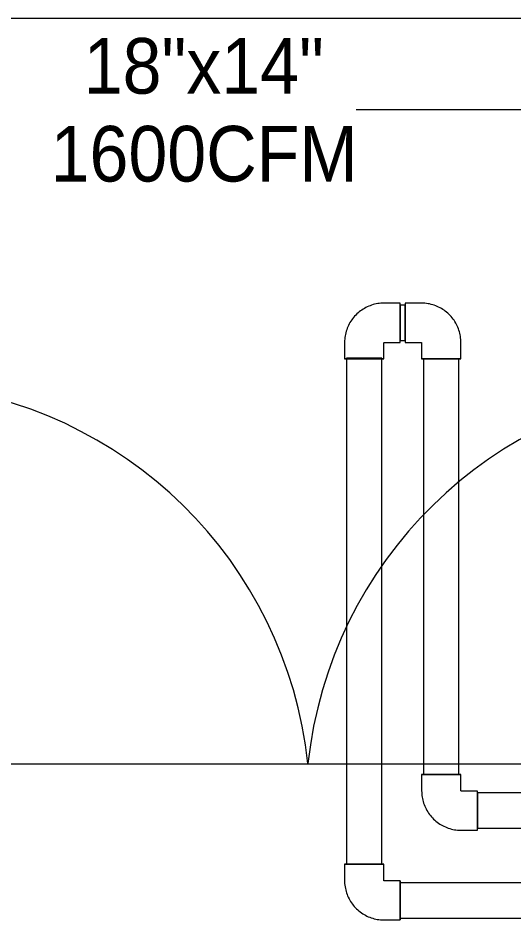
# Model space of a CAD drawing. Header units: metres. Extents: x 32 to 132, y -29 to 44.
# Drawn here: x 59.173 to 60.777, y -14.842 to -11.924 of the extents above; entities that cross this region are included whole.
import ezdxf

# ---------------------------------------------------------------- set-up
doc = ezdxf.new("R2010")
doc.units = ezdxf.units.M
doc.header["$LTSCALE"] = 100
for name, color, linetype, lineweight in [('A-WALL', 8, 'Continuous', 9), ('Arqui', 8, 'Continuous', 0), ('M-HVAC-DUCT-IDEN', 7, 'Continuous', 9), ('P-PIPE', 7, 'Continuous', 18)]:
    doc.layers.add(name, color=color, linetype=linetype, lineweight=lineweight)
doc.styles.add('SansSerif_2', font='SANSS__.TTF', dxfattribs={"width": 0.9, "height": 0.18})

# ---------------------------------------------------------------- blocks, each defined once
blk = doc.blocks.new('Est etapa 3 torre')
at = {"layer": 'Arqui'}
blk.add_line((1113.6705, -6003.6738), (1145.3332, -6003.6738), dxfattribs=at)
blk = doc.blocks.new('A$C648cc0e8')
at = {"layer": 'Arqui', "ltscale": 30}
blk.add_line((27.1314, 14.6373), (29.6293, 14.6372), dxfattribs=at)
at = {"layer": 'Arqui'}
for centre, radius, start, end in [((27.0109, 14.4908), 1.3774, 6.1422, 84.9773), ((29.7499, 14.4915), 1.3773, 95.0212, 173.889)]:
    blk.add_arc(centre, radius, start, end, dxfattribs=at)
blk.add_blockref('Est etapa 3 torre', (-1099.5293, 6020.7245), dxfattribs=at)
blk = doc.blocks.new('Elbow - PVC - AC PVC _80_-2006234-NIVEL 05')
at = {"layer": 'P-PIPE', "color": 1, "true_color": 0xff0000}
for p, q in [((60.4788, -14.3718), (60.4788, -14.4242)), ((60.6058, -14.4242), (60.6058, -14.3718)), ((60.659, -14.425), (60.6066, -14.425)), ((60.659, -14.552), (60.659, -14.425)), ((60.659, -14.552), (60.659, -14.425)), ((60.6066, -14.552), (60.659, -14.552))]:
    blk.add_line(p, q, dxfattribs=at)
at = {"layer": 'P-PIPE', "color": 1, "true_color": 0xff0000, "flags": 128}
for points in [[(60.4788, -14.4242), (60.4789, -14.4293), (60.4792, -14.4344), (60.4797, -14.4395), (60.4804, -14.4446), (60.4813, -14.4496), (60.4825, -14.4546), (60.4838, -14.4595), (60.4853, -14.4644), (60.487, -14.4692), (60.4889, -14.474), (60.491, -14.4787), (60.4932, -14.4832), (60.4957, -14.4877), (60.4983, -14.4921), (60.5011, -14.4964), (60.5041, -14.5005), (60.5072, -14.5046), (60.5105, -14.5085), (60.514, -14.5123), (60.5176, -14.5159), (60.5213, -14.5194), (60.5252, -14.5227), (60.5292, -14.5259), (60.5333, -14.5289), (60.5375, -14.5318), (60.5419, -14.5344), (60.5464, -14.5369), (60.5509, -14.5393), (60.5556, -14.5414), (60.5603, -14.5433), (60.5651, -14.5451), (60.5699, -14.5467), (60.5749, -14.548), (60.5798, -14.5492), (60.5849, -14.5502), (60.5899, -14.5509), (60.595, -14.5515), (60.6001, -14.5519), (60.6052, -14.552), (60.6066, -14.552)], [(60.6066, -14.425), (60.6066, -14.425), (60.6065, -14.425), (60.6065, -14.425), (60.6065, -14.425), (60.6064, -14.425), (60.6064, -14.425), (60.6064, -14.425), (60.6063, -14.425), (60.6063, -14.425), (60.6063, -14.425), (60.6063, -14.4249), (60.6062, -14.4249), (60.6062, -14.4249), (60.6062, -14.4249), (60.6061, -14.4249), (60.6061, -14.4249), (60.6061, -14.4248), (60.6061, -14.4248), (60.606, -14.4248), (60.606, -14.4248), (60.606, -14.4248), (60.606, -14.4247), (60.606, -14.4247), (60.6059, -14.4247), (60.6059, -14.4247), (60.6059, -14.4246), (60.6059, -14.4246), (60.6059, -14.4246), (60.6059, -14.4245), (60.6058, -14.4245), (60.6058, -14.4245), (60.6058, -14.4245), (60.6058, -14.4244), (60.6058, -14.4244), (60.6058, -14.4244), (60.6058, -14.4243), (60.6058, -14.4243), (60.6058, -14.4243), (60.6058, -14.4242), (60.6058, -14.4242)]]:
    blk.add_lwpolyline(points, dxfattribs=at)
at = {"layer": 'P-PIPE', "color": 1, "true_color": 0xff0000}
for start_param, end_param in [(3.141593, 6.283185), (0, 3.141593)]:
    blk.add_ellipse((60.5423, -14.3718), major_axis=(0.0635, 0), ratio=0.000902, start_param=start_param, end_param=end_param, dxfattribs=at)
blk = doc.blocks.new('Elbow - PVC - AC PVC _80_-V29-NIVEL 05')
at = {"layer": 'P-PIPE', "color": 1, "true_color": 0xff0000}
for p, q in [((60.478, -12.8462), (60.4256, -12.8462)), ((60.4256, -12.8462), (60.4256, -12.9732)), ((60.4256, -12.8462), (60.4256, -12.9732)), ((60.4256, -12.9732), (60.478, -12.9732)), ((60.4788, -12.974), (60.4788, -13.0264)), ((60.6058, -13.0264), (60.6058, -12.974))]:
    blk.add_line(p, q, dxfattribs=at)
at = {"layer": 'P-PIPE', "color": 1, "true_color": 0xff0000, "flags": 128}
for points in [[(60.6058, -12.974), (60.6057, -12.9689), (60.6054, -12.9637), (60.6049, -12.9587), (60.6042, -12.9536), (60.6032, -12.9486), (60.6021, -12.9436), (60.6008, -12.9386), (60.5993, -12.9338), (60.5976, -12.9289), (60.5957, -12.9242), (60.5936, -12.9195), (60.5914, -12.9149), (60.5889, -12.9105), (60.5863, -12.9061), (60.5835, -12.9018), (60.5805, -12.8976), (60.5774, -12.8936), (60.5741, -12.8897), (60.5706, -12.8859), (60.567, -12.8823), (60.5633, -12.8788), (60.5594, -12.8755), (60.5554, -12.8723), (60.5513, -12.8693), (60.547, -12.8664), (60.5427, -12.8638), (60.5382, -12.8613), (60.5337, -12.8589), (60.529, -12.8568), (60.5243, -12.8549), (60.5195, -12.8531), (60.5146, -12.8515), (60.5097, -12.8502), (60.5047, -12.849), (60.4997, -12.848), (60.4947, -12.8473), (60.4896, -12.8467), (60.4845, -12.8463), (60.4794, -12.8462), (60.478, -12.8462)], [(60.478, -12.9732), (60.478, -12.9732), (60.4781, -12.9732), (60.4781, -12.9732), (60.4781, -12.9732), (60.4782, -12.9732), (60.4782, -12.9732), (60.4782, -12.9732), (60.4783, -12.9732), (60.4783, -12.9732), (60.4783, -12.9732), (60.4783, -12.9732), (60.4784, -12.9733), (60.4784, -12.9733), (60.4784, -12.9733), (60.4784, -12.9733), (60.4785, -12.9733), (60.4785, -12.9733), (60.4785, -12.9734), (60.4785, -12.9734), (60.4786, -12.9734), (60.4786, -12.9734), (60.4786, -12.9735), (60.4786, -12.9735), (60.4787, -12.9735), (60.4787, -12.9735), (60.4787, -12.9736), (60.4787, -12.9736), (60.4787, -12.9736), (60.4787, -12.9736), (60.4787, -12.9737), (60.4788, -12.9737), (60.4788, -12.9737), (60.4788, -12.9738), (60.4788, -12.9738), (60.4788, -12.9738), (60.4788, -12.9739), (60.4788, -12.9739), (60.4788, -12.9739), (60.4788, -12.974), (60.4788, -12.974)]]:
    blk.add_lwpolyline(points, dxfattribs=at)
at = {"layer": 'P-PIPE', "color": 1, "true_color": 0xff0000}
for start_param, end_param in [(0, 3.141593), (3.141593, 6.283185)]:
    blk.add_ellipse((60.5423, -13.0264), major_axis=(0.0635, 0), ratio=0.000902, start_param=start_param, end_param=end_param, dxfattribs=at)
blk = doc.blocks.new('Elbow - PVC - AC PVC _80_-2699620-NIVEL 05')
at = {"layer": 'P-PIPE', "color": 11, "true_color": 0xff8080}
for p, q in [((60.4095, -12.8462), (60.3571, -12.8462)), ((60.4095, -12.9732), (60.4095, -12.8462)), ((60.4095, -12.9732), (60.4095, -12.8462)), ((60.2293, -12.974), (60.2293, -13.0264)), ((60.3563, -13.0264), (60.3563, -12.974)), ((60.3571, -12.9732), (60.4095, -12.9732))]:
    blk.add_line(p, q, dxfattribs=at)
at = {"layer": 'P-PIPE', "color": 11, "true_color": 0xff8080, "flags": 128}
blk.add_lwpolyline([(60.3571, -12.8462), (60.352, -12.8463), (60.3469, -12.8466), (60.3418, -12.8471), (60.3368, -12.8478), (60.3317, -12.8487), (60.3267, -12.8498), (60.3218, -12.8511), (60.3169, -12.8527), (60.3121, -12.8544), (60.3074, -12.8563), (60.3027, -12.8583), (60.2981, -12.8606), (60.2936, -12.8631), (60.2892, -12.8657), (60.285, -12.8685), (60.2808, -12.8715), (60.2768, -12.8746), (60.2729, -12.8779), (60.2691, -12.8813), (60.2654, -12.8849), (60.262, -12.8887), (60.2586, -12.8925), (60.2554, -12.8965), (60.2524, -12.9007), (60.2496, -12.9049), (60.2469, -12.9093), (60.2444, -12.9137), (60.2421, -12.9183), (60.24, -12.9229), (60.238, -12.9277), (60.2363, -12.9325), (60.2347, -12.9373), (60.2333, -12.9422), (60.2322, -12.9472), (60.2312, -12.9522), (60.2304, -12.9573), (60.2299, -12.9624), (60.2295, -12.9675), (60.2293, -12.9726), (60.2293, -12.974)], dxfattribs=at)
at = {"layer": 'P-PIPE', "color": 11, "true_color": 0xff8080}
for start_param, end_param in [(0, 3.141593), (3.141593, 6.283185)]:
    blk.add_ellipse((60.2928, -13.0264), major_axis=(-0.0635, 0), ratio=0.000003, start_param=start_param, end_param=end_param, dxfattribs=at)
blk = doc.blocks.new('Elbow - PVC - AC PVC _80_-2696803-NIVEL 05')
at = {"layer": 'P-PIPE', "color": 11, "true_color": 0xff8080}
for p, q in [((60.2293, -14.6622), (60.2293, -14.7146)), ((60.3563, -14.7146), (60.3563, -14.6622)), ((60.4095, -14.7154), (60.3571, -14.7154)), ((60.3571, -14.8424), (60.4095, -14.8424))]:
    blk.add_line(p, q, dxfattribs=at)
at = {"layer": 'P-PIPE', "color": 11, "true_color": 0xff8080, "flags": 128}
for points in [[(60.2293, -14.7146), (60.2294, -14.7197), (60.2297, -14.7248), (60.2302, -14.7299), (60.231, -14.7349), (60.2319, -14.74), (60.233, -14.7449), (60.2343, -14.7499), (60.2358, -14.7548), (60.2375, -14.7596), (60.2394, -14.7643), (60.2415, -14.769), (60.2438, -14.7736), (60.2462, -14.7781), (60.2488, -14.7824), (60.2516, -14.7867), (60.2546, -14.7909), (60.2577, -14.7949), (60.261, -14.7988), (60.2645, -14.8026), (60.2681, -14.8062), (60.2718, -14.8097), (60.2757, -14.8131), (60.2797, -14.8162), (60.2838, -14.8193), (60.2881, -14.8221), (60.2924, -14.8248), (60.2969, -14.8273), (60.3014, -14.8296), (60.3061, -14.8317), (60.3108, -14.8337), (60.3156, -14.8354), (60.3205, -14.837), (60.3254, -14.8384), (60.3304, -14.8395), (60.3354, -14.8405), (60.3404, -14.8413), (60.3455, -14.8418), (60.3506, -14.8422), (60.3557, -14.8423), (60.3571, -14.8424)], [(60.3571, -14.7154), (60.3571, -14.7154), (60.357, -14.7154), (60.357, -14.7154), (60.357, -14.7153), (60.357, -14.7153), (60.3569, -14.7153), (60.3569, -14.7153), (60.3569, -14.7153), (60.3568, -14.7153), (60.3568, -14.7153), (60.3568, -14.7153), (60.3567, -14.7153), (60.3567, -14.7153), (60.3567, -14.7152), (60.3567, -14.7152), (60.3566, -14.7152), (60.3566, -14.7152), (60.3566, -14.7152), (60.3566, -14.7151), (60.3565, -14.7151), (60.3565, -14.7151), (60.3565, -14.7151), (60.3565, -14.715), (60.3565, -14.715), (60.3564, -14.715), (60.3564, -14.715), (60.3564, -14.7149), (60.3564, -14.7149), (60.3564, -14.7149), (60.3564, -14.7149), (60.3564, -14.7148), (60.3564, -14.7148), (60.3563, -14.7148), (60.3563, -14.7147), (60.3563, -14.7147), (60.3563, -14.7147), (60.3563, -14.7146), (60.3563, -14.7146), (60.3563, -14.7146), (60.3563, -14.7146)]]:
    blk.add_lwpolyline(points, dxfattribs=at)
at = {"layer": 'P-PIPE', "color": 11, "true_color": 0xff8080}
for centre, major_axis, ratio, start_param, end_param in [((60.2928, -14.6622), (-0.0635, 0), 0.000025, 3.141593, 6.283176), ((60.2928, -14.6622), (-0.0635, 0), 0.000025, 0, 3.141584), ((60.4095, -14.7789), (0, 0.0635), 0.000009, 0.000132, 3.141699), ((60.4095, -14.7789), (0, 0.0635), 0.000009, 3.141515, 6.283082)]:
    blk.add_ellipse(centre, major_axis=major_axis, ratio=ratio, start_param=start_param, end_param=end_param, dxfattribs=at)

msp = doc.modelspace()

# ---------------------------------------------------------------- linework, layer by layer
at = {"layer": 'M-HVAC-DUCT-IDEN'}
msp.add_line((61.0418, -12.2212), (60.2665, -12.2212), dxfattribs=at)
at = {"layer": 'P-PIPE', "color": 1, "true_color": 0xff0000}
for p, q in [((60.4256, -12.8525), (60.4095, -12.8525)), ((60.4095, -12.8525), (60.4095, -12.9668)), ((60.4256, -12.9668), (60.4256, -12.8525)), ((60.4095, -12.9668), (60.4256, -12.9668)), ((60.4851, -13.0263), (60.4851, -14.3718)), ((60.5994, -14.3718), (60.5994, -13.0263)), ((63.3562, -14.4313), (60.659, -14.4313)), ((60.659, -14.5456), (63.3562, -14.5456))]:
    msp.add_line(p, q, dxfattribs=at)
at = {"layer": 'P-PIPE', "color": 11, "true_color": 0xff8080}
for p, q in [((60.2357, -13.024), (60.2357, -14.6621)), ((60.35, -14.6621), (60.35, -13.024)), ((63.3562, -14.7217), (60.4095, -14.7217)), ((60.4095, -14.836), (63.3562, -14.836))]:
    msp.add_line(p, q, dxfattribs=at)
for centre, major_axis, ratio, start_param, end_param in [((60.2928, -13.024), (0.0572, 0), 0.000021, 1.570796, 3.141593), ((60.2928, -13.024), (0.0572, 0), 0.000021, 3.141593, 4.712389), ((60.2928, -13.024), (0.0572, 0), 0.000021, 0, 1.570796), ((60.2928, -13.024), (0.0572, 0), 0.000021, 4.712389, 6.283185), ((60.2928, -14.6621), (0.0572, 0), 0.000021, 3.141593, 4.712389), ((60.2928, -14.6621), (0.0572, 0), 0.000021, 1.570796, 3.141593), ((60.2928, -14.6621), (0.0572, 0), 0.000021, 4.712389, 6.283185), ((60.2928, -14.6621), (0.0572, 0), 0.000021, 0, 1.570796), ((60.4095, -14.7788), (0, 0.0572), 0.000009, 4.712389, 6.283185), ((60.4095, -14.7788), (0, 0.0572), 0.000009, 0, 1.570796), ((60.4095, -14.7788), (0, 0.0572), 0.000009, 3.141593, 4.712389), ((60.4095, -14.7788), (0, 0.0572), 0.000009, 1.570796, 3.141593)]:
    msp.add_ellipse(centre, major_axis=major_axis, ratio=ratio, start_param=start_param, end_param=end_param, dxfattribs=at)
at = {"layer": 'P-PIPE', "color": 1, "true_color": 0xff0000}
for centre, major_axis, ratio, start_param, end_param in [((60.5423, -13.0263), (0.0572, 0), 0.000902, 3.141593, 4.712389), ((60.5423, -13.0263), (0.0572, 0), 0.000902, 1.570796, 3.141593), ((60.5423, -13.0263), (0.0572, 0), 0.000902, 4.712389, 6.283185), ((60.5423, -13.0263), (0.0572, 0), 0.000902, 0, 1.570796), ((60.5423, -14.3718), (0.0572, 0), 0.000902, 1.570796, 3.141593), ((60.5423, -14.3718), (0.0572, 0), 0.000902, 3.141593, 4.712389), ((60.5423, -14.3718), (0.0572, 0), 0.000902, 0, 1.570796), ((60.5423, -14.3718), (0.0572, 0), 0.000902, 4.712389, 6.283185), ((60.659, -14.4885), (0, 0.0572), 0.000008, 4.712389, 6.283185), ((60.659, -14.4885), (0, 0.0572), 0.000008, 0, 1.570796), ((60.659, -14.4885), (0, 0.0572), 0.000008, 3.141593, 4.712389), ((60.659, -14.4885), (0, 0.0572), 0.000008, 1.570796, 3.141593)]:
    msp.add_ellipse(centre, major_axis=major_axis, ratio=ratio, start_param=start_param, end_param=end_param, dxfattribs=at)

# ---------------------------------------------------------------- block references
at = {"layer": 'A-WALL'}
msp.add_blockref('A$C648cc0e8', (31.7306, -28.9743), dxfattribs=at)
at = {"layer": 'P-PIPE', "color": 11, "true_color": 0xff8080}
for name in ['Elbow - PVC - AC PVC _80_-2699620-NIVEL 05', 'Elbow - PVC - AC PVC _80_-2696803-NIVEL 05']:
    msp.add_blockref(name, (0, 0), dxfattribs=at)
at = {"layer": 'P-PIPE', "color": 1, "true_color": 0xff0000}
for name in ['Elbow - PVC - AC PVC _80_-V29-NIVEL 05', 'Elbow - PVC - AC PVC _80_-2006234-NIVEL 05']:
    msp.add_blockref(name, (0, 0), dxfattribs=at)

# ---------------------------------------------------------------- texts
at = {"layer": 'M-HVAC-DUCT-IDEN', "char_height": 0.18, "attachment_point": 1, "style": 'SansSerif_2'}
for s, insert, width in [('18"x14"', (59.3854, -11.9883), 0.930759), ('1600CFM', (59.2783, -12.2727), 1.190506)]:
    msp.add_mtext(s, dxfattribs=dict(at, insert=insert, width=width))

doc.saveas('drawing.dxf')
